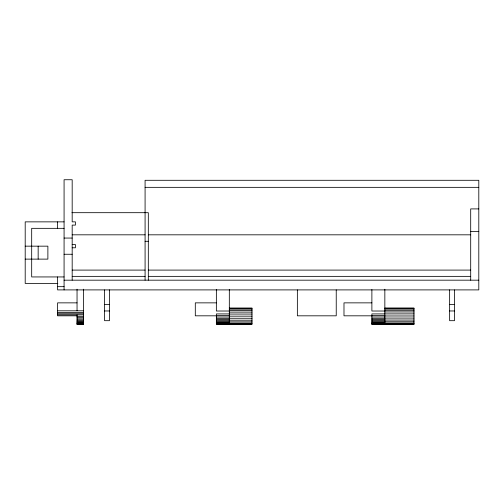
<?xml version="1.0" encoding="UTF-8"?>
<svg xmlns="http://www.w3.org/2000/svg" width="504" height="504" viewBox="0 0 504 504"><rect width="100%" height="100%" fill="white"/><g stroke="black" fill="none" stroke-linecap="round" stroke-linejoin="round"><path stroke-width="0.76" d="M145.083 187.343L478.8 187.343M478.8 208.902L470.698 208.902L470.698 280.18M71.946 212.688L148.321 212.694L148.321 280.18M64.077 221.861L25.2 221.861L25.2 283.418L57.859 283.418M64.077 228.337L31.683 228.337L31.683 276.942L64.077 276.942M470.698 231.582L478.8 231.582M72.179 234.82L145.083 234.82M148.321 234.82L470.698 234.82M64.077 238.058L72.179 238.058M145.083 241.303L148.321 241.303M72.179 244.541L75.417 244.541L75.417 247.779L72.179 247.779M25.2 246.16L47.88 246.16L47.88 259.119L25.2 259.119M64.077 254.262L72.179 254.262M72.179 270.094L145.083 270.094M148.321 270.094L470.698 270.094M72.179 276.362L145.083 276.362M148.321 276.362L470.698 276.362M64.077 280.18L478.8 280.18M57.601 286.663L64.077 286.663M77.043 302.86L57.601 302.86L57.601 315.819L77.043 315.819M216.361 302.86L195.3 302.86L195.3 315.819L216.361 315.819M371.883 302.86L343.986 302.86L343.986 315.819L371.883 315.819M104.58 304.479L109.437 304.479M449.637 304.479L454.501 304.479M229.32 308.057L252 308.057L252 324.261L216.361 324.261L216.361 313.923L229.32 313.923M384.842 308.064L413.998 308.064L413.998 324.261L371.883 324.185M384.842 308.291L413.998 308.291M229.32 308.335L252 308.335M229.32 309.147L252 309.147M384.842 309.059L413.998 309.059M384.842 310.307L413.998 310.307M229.32 310.433L252 310.433M57.601 310.81L83.519 310.81M104.58 310.962L109.437 310.962M229.32 311.018L216.361 311.018L216.361 289.535M384.842 311.018L371.883 311.018L371.883 289.535M449.637 310.962L454.501 310.962M384.842 311.951L413.998 311.951M229.32 312.108L252 312.108M57.601 312.398L83.519 312.398M57.601 313.772L83.519 313.772M413.998 313.885L371.883 313.923L371.883 324.261M229.32 314.061L252 314.061M57.601 314.843L83.519 314.843M216.361 315.517L229.32 315.517M371.883 315.504L384.842 315.504M384.842 315.976L413.998 315.976M229.32 316.159L252 316.159M77.043 316.336L83.519 316.336M216.361 316.991L229.32 316.991M371.883 316.972L384.842 316.972M77.043 317.715L83.519 317.715M384.842 318.081L413.998 318.081M229.32 318.257L252 318.257M216.361 318.345L229.32 318.345M371.883 318.32L384.842 318.32M77.043 318.982L83.519 318.982M371.883 319.542L384.842 319.542M216.361 319.567L229.32 319.567M384.842 320.053L413.998 320.053M77.043 320.116L83.519 320.116M229.32 320.21L252 320.21M216.361 320.664L229.32 320.664M371.883 320.632L384.842 320.632M77.043 321.124L83.519 321.124M216.361 321.621L229.32 321.621M371.883 321.584L384.842 321.584M384.842 321.76L413.998 321.76M229.32 321.886L252 321.886M77.043 321.993L83.519 321.993M216.361 322.434L229.32 322.434M371.883 322.396L384.842 322.396M77.043 322.724L83.519 322.724M216.361 323.096L229.32 323.096M371.883 323.064L413.998 323.083M229.32 323.177L252 323.177M77.043 323.316L83.519 323.316M216.361 323.618L229.32 323.618M371.883 323.587L384.842 323.587M77.043 323.763L83.519 323.763M384.842 323.933L413.998 323.933M77.043 324.066L83.519 324.066M216.361 323.984L252 323.984M371.883 324.034L413.998 324.034M454.501 289.901L454.501 320.683L449.637 320.683L449.637 289.901M384.842 289.239L384.842 324.261M336.237 289.901L336.237 315.819L297.36 315.819L297.36 289.901M229.32 289.535L229.32 324.261M145.083 280.18L145.083 180.293L478.8 180.293L478.8 289.901L57.601 289.901L57.601 276.942M109.437 289.901L109.437 320.683L104.58 320.683L104.58 289.901M83.519 289.189L83.519 324.223L77.043 324.223L77.043 314.843M77.043 289.189L77.043 310.81M72.179 280.18L72.179 225.099L75.417 225.099L75.417 221.861L72.179 221.861L72.179 179.739L64.077 179.739L64.077 289.901M57.601 221.861L57.601 228.337M38.159 246.16L38.159 259.119M83.519 324.192L77.043 324.223L83.519 324.223"/></g></svg>
